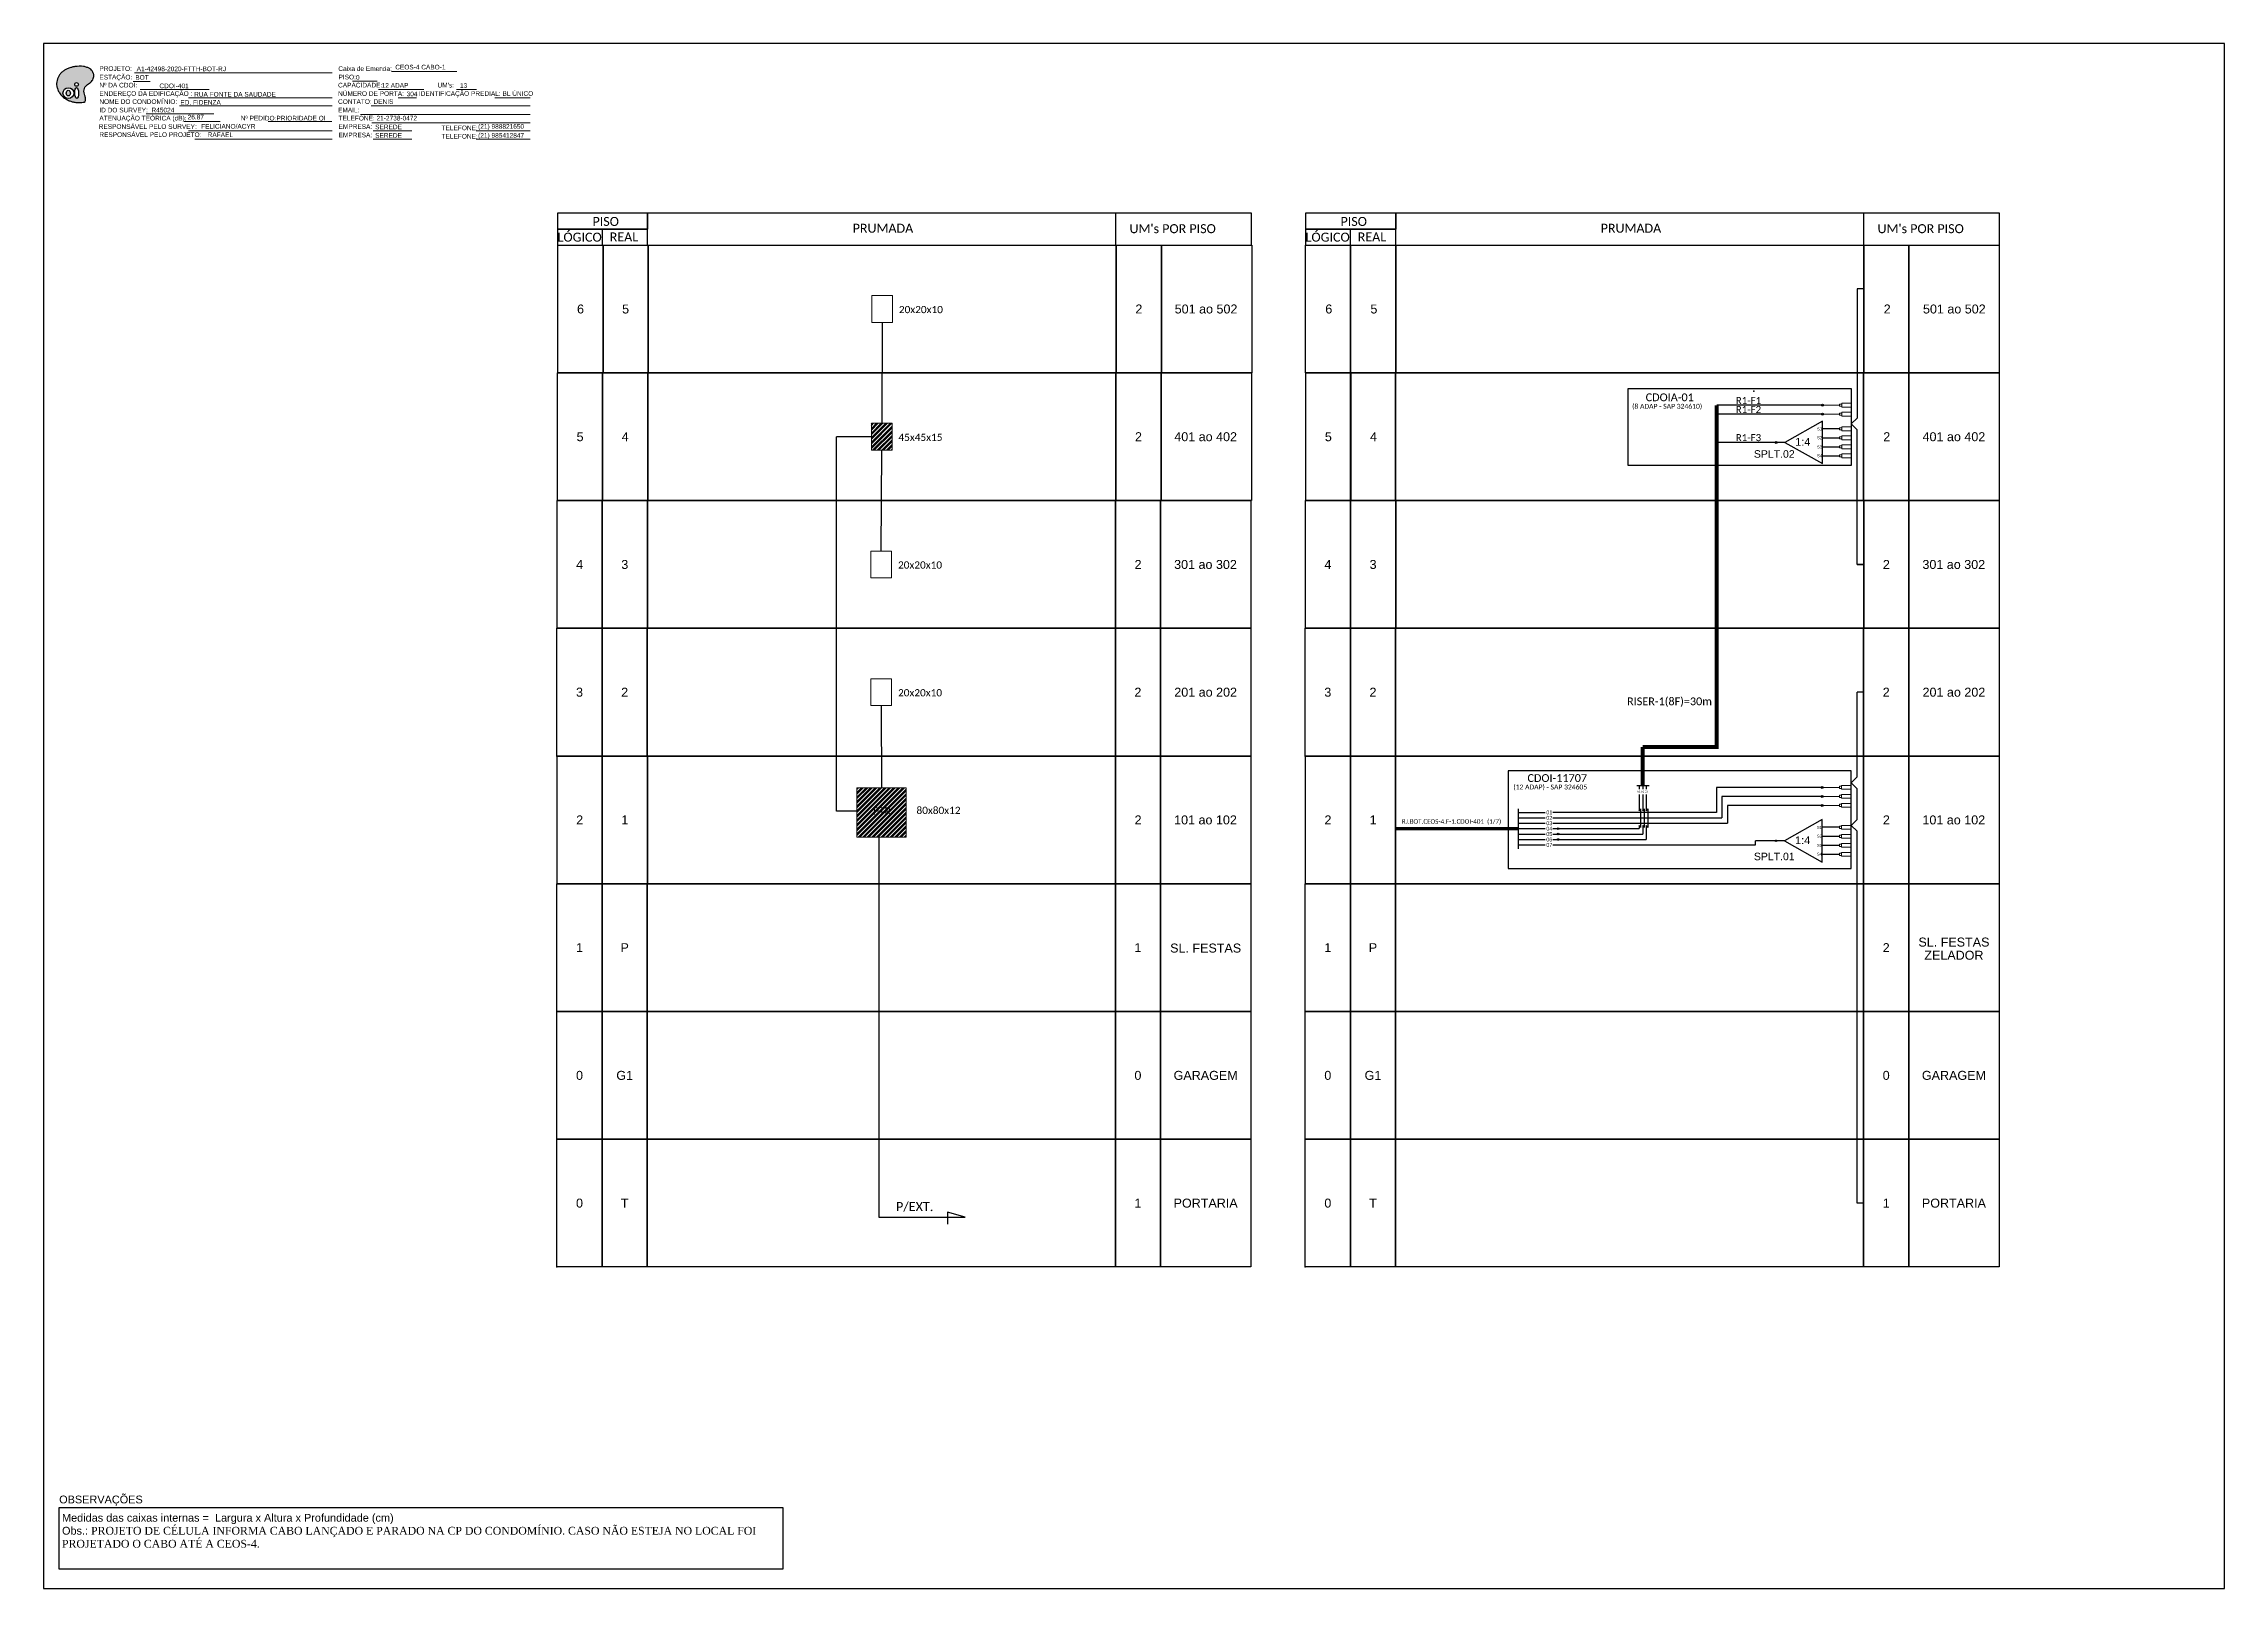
# Model space of a CAD drawing. Header units: inches. Extents: x 199 to 1984, y 227 to 821.
# Drawn here: x 1145 to 1984, y 227 to 821 of the extents above; entities that cross this region are included whole.
import ezdxf
from ezdxf.enums import TextEntityAlignment as Align

# ---------------------------------------------------------------- set-up
doc = ezdxf.new("R2010")
doc.units = ezdxf.units.IN
doc.header["$MEASUREMENT"] = 0
doc.layers.add('SURVEYS_LEGENDAS', color=7, linetype='Continuous')
doc.styles.add('ARIAL', font='arial.ttf')
doc.styles.add('WMF-Calibri0', font='CALIBRI.TTF')
pattern_1 = [(45, (47.5014, 41.6385), (-0.8838835, 0.8838835), []), (45, (47.5014, 42.2635), (-0.8838835, 0.8838835), [])]

# ---------------------------------------------------------------- blocks, each defined once
blk = doc.blocks.new('SPLT_1-4_SC-APC')
at = {"color": 1, "linetype": 'Continuous', "ltscale": 2.5}
for points in [[(-7.37, -1.53), (-17.04, -6.98), (-7.37, -12.43), (-7.37, -1.53)], [(-17.04, -6.98), (-19.26, -6.98)]]:
    blk.add_lwpolyline(points, dxfattribs=at)
at = {"color": 3, "linetype": 'Continuous', "ltscale": 2.5}
for points in [[(-2.99, -3.51), (-7.37, -3.51)], [(-7.37, -5.82), (-2.99, -5.82)], [(-7.37, -8.12), (-2.99, -8.12)], [(-7.37, -10.43), (-2.99, -10.43)]]:
    blk.add_lwpolyline(points, dxfattribs=at)
at = {"color": 3, "lineweight": 0}
for points in [[(-2.99, -3.22), (-2.41, -3.22), (-2.41, -3.8), (-2.99, -3.8)], [(-2.99, -5.53), (-2.41, -5.53), (-2.41, -6.1), (-2.99, -6.1)], [(-2.99, -7.84), (-2.41, -7.84), (-2.41, -8.41), (-2.99, -8.41)], [(-2.99, -10.14), (-2.41, -10.14), (-2.41, -10.72), (-2.99, -10.72)]]:
    blk.add_lwpolyline(points, close=True, dxfattribs=at)
for points in [[(-2.41, -3.02), (-2.41, -4)], [(-2.41, -3.02), (0, -3.02)], [(-2.41, -4), (0, -4)], [(-2.41, -5.32), (-2.41, -6.31)], [(-2.41, -5.32), (0, -5.32)], [(-2.41, -6.31), (0, -6.31)], [(-2.41, -7.63), (-2.41, -8.62)], [(-2.41, -7.63), (0, -7.63)], [(-2.41, -8.62), (0, -8.62)], [(-2.41, -9.94), (-2.41, -10.92)], [(-2.41, -9.94), (0, -9.94)], [(-2.41, -10.92), (0, -10.92)]]:
    blk.add_lwpolyline(points, dxfattribs=at)
at = {"color": 1, "style": 'ARIAL'}
for s, height, p in [('S1', 0.75, (-8.74, -3.91)), ('S2', 0.75, (-8.74, -6.17)), ('1:4', 2, (-14.35, -7.83)), ('S3', 0.75, (-8.74, -8.52)), ('S4', 0.75, (-8.74, -10.78))]:
    blk.add_text(s, height=height, dxfattribs=at).set_placement(p)
blk = doc.blocks.new('A$C415C251F')
at = {"color": 3}
blk.add_point((0, 0), dxfattribs=at)
blk = doc.blocks.new('LEG_CDOIA8_C-SPLT_DIR')
at = {"color": 3}
blk.add_blockref('A$C415C251F', (0, 0), dxfattribs=at)
at = {"color": 1, "style": 'WMF-Calibri0', "flags": 4}
blk.add_attdef('CDO', (-26.84, -2.61), '', height=2, dxfattribs=at)
blk.add_attdef('MODELO', text='', height=1.5, dxfattribs=at).set_placement((-22.23, -4.54), align=Align.CENTER)
at = {"style": 'ARIAL', "flags": 4}
blk.add_attdef('SPLITAGEM', text='', height=1.5, dxfattribs=at).set_placement((-18.36, -12.59), align=Align.CENTER)
blk = doc.blocks.new('OI')
h = blk.add_hatch(color=40)
edge = h.paths.add_edge_path()
edge.add_spline(control_points=[(4.35, -0.67), (3.92, -0.99), (3.26, -1.5), (2.81, -2.59), (2.9, -3.5), (3.06, -4.27), (3.31, -4.85), (3.37, -5.39), (3.4, -5.88), (3.2, -6.4), (2.54, -6.61), (1.65, -6.63), (0.55, -6.67), (-0.56, -6.42), (-1.61, -6.14), (-2.77, -5.61), (-3.92, -4.77), (-4.89, -3.7), (-5.34, -2.65), (-5.6, -1.94), (-5.85, -0.96), (-5.71, 0.47), (-5.1, 2.02), (-4.14, 3.02), (-3.3, 3.61), (-2.37, 4.16), (-1.36, 4.44), (-0.56, 4.7), (0.79, 4.85), (2.24, 4.97), (3.79, 4.57), (4.67, 4.21), (5.44, 3.65), (5.76, 2.99), (6.03, 2.21), (6.01, 1.46), (5.72, 0.64), (5.31, 0.08), (4.88, -0.38), (4.51, -0.55), (4.35, -0.67)], knot_values=[0, 0, 0, 0, 1.60434, 2.417191, 3.427595, 4.282808, 4.776746, 5.304182, 5.888771, 6.258406, 6.858137, 7.79129, 8.986195, 10.124242, 11.187857, 12.242908, 13.953784, 15.414161, 16.515391, 17.349188, 17.675853, 19.552021, 21.515531, 22.568638, 23.63245, 24.621084, 25.782718, 26.745347, 27.142653, 29.870543, 31.004649, 31.921532, 32.709589, 33.801391, 34.042471, 35.192333, 35.971461, 36.628871, 37.254359, 37.836911, 37.836911, 37.836911, 37.836911], degree=3, periodic=0)
h.paths.add_polyline_path([(1.13, -0.87, -1), (-0.04, -0.87, -1)], flags=16)
edge = h.paths.add_edge_path(flags=16)
edge.add_ellipse((0.56, -3.59), major_axis=(-0.02, 1.71), ratio=0.361305, start_angle=0, end_angle=360)
h.paths.add_polyline_path([(-0.36, -3.62, -1), (-3.8, -3.62, -1)], flags=16)
edge = h.paths.add_edge_path(flags=0)
edge.add_ellipse((-2.08, -3.62), major_axis=(0, 0.885), ratio=0.758294, start_angle=0, end_angle=360)
at = {"color": 40}
for centre, radius in [((-2.08, -3.62), 1.72), ((0.54, -0.87), 0.587)]:
    blk.add_circle(centre, radius, dxfattribs=at)
blk.add_ellipse((-2.08, -3.62), major_axis=(0, 0.885), ratio=0.758294, start_param=-3.141592653589792, end_param=3.141592653589792, dxfattribs=at)
blk.add_ellipse((0.56, -3.59), major_axis=(-0.02, 1.71), ratio=0.361305, dxfattribs=at)
at = {"color": 40, "start_tangent": (-0.800898, -0.598801), "end_tangent": (-0.800898, -0.598801)}
blk.add_spline([(4.35, -0.67), (3.2, -1.78), (2.9, -2.54), (2.92, -3.55), (3.12, -4.38), (3.28, -4.85), (3.37, -5.37), (3.35, -5.95), (3.2, -6.29), (2.66, -6.55), (1.73, -6.63), (0.54, -6.62), (-0.58, -6.41), (-1.6, -6.11), (-2.56, -5.67), (-3.95, -4.67), (-4.89, -3.56), (-5.37, -2.56), (-5.64, -1.78), (-5.72, -1.46), (-5.63, 0.42), (-4.84, 2.22), (-4.13, 2.99), (-3.27, 3.62), (-2.4, 4.09), (-1.3, 4.47), (-0.37, 4.72), (0.02, 4.77), (2.75, 4.8), (3.85, 4.53), (4.69, 4.16), (5.31, 3.68), (5.85, 2.73), (5.93, 2.5), (5.94, 1.35), (5.67, 0.62), (5.29, 0.08), (4.84, -0.36), (4.35, -0.67)], degree=3, dxfattribs=at)

msp = doc.modelspace()

# ---------------------------------------------------------------- hatches: boundary and pattern name
h = msp.add_hatch(color=3)
h.dxf.hatch_style = 1
edge = h.paths.add_edge_path()
edge.add_arc((1829.2, 682.32), 0.385, 0, 360)
h = msp.add_hatch(color=3)
h.dxf.hatch_style = 1
edge = h.paths.add_edge_path()
edge.add_arc((1829.2, 678.86), 0.385, 0, 360)
h = msp.add_hatch()
h.set_pattern_fill('STEEL', color=1, scale=10, style=0)
h.set_pattern_definition(pattern_1)
h.paths.add_polyline_path([(1463.51, 675.37), (1471.45, 675.37), (1471.45, 665.02), (1463.51, 665.02)])
h = msp.add_hatch(color=3)
h.dxf.hatch_style = 1
edge = h.paths.add_edge_path()
edge.add_arc((1811.39, 668.02), 0.385, 0, 360)
h = msp.add_hatch()
h.set_pattern_fill('STEEL', color=1, scale=10, style=0)
h.set_pattern_definition(pattern_1)
h.paths.add_polyline_path([(1457.89, 535.21), (1476.85, 535.21), (1476.85, 516.24), (1457.89, 516.24)])
h = msp.add_hatch(color=3)
h.dxf.hatch_style = 1
edge = h.paths.add_edge_path()
edge.add_arc((1829.15, 535.35), 0.385, 0, 360)
h = msp.add_hatch(color=3)
h.dxf.hatch_style = 1
edge = h.paths.add_edge_path()
edge.add_arc((1829.15, 531.89), 0.385, 0, 360)
h = msp.add_hatch(color=3)
h.dxf.hatch_style = 1
edge = h.paths.add_edge_path()
edge.add_arc((1829.15, 528.43), 0.385, 0, 360)
h = msp.add_hatch(color=3)
h.dxf.hatch_style = 1
edge = h.paths.add_edge_path()
edge.add_arc((1727.59, 519.49), 0.308, 0, 360)
h = msp.add_hatch(color=3)
h.dxf.hatch_style = 1
edge = h.paths.add_edge_path()
edge.add_arc((1727.59, 519.49), 0.308, 0, 360)
h = msp.add_hatch(color=3)
h.dxf.hatch_style = 1
edge = h.paths.add_edge_path()
edge.add_arc((1727.59, 517.4), 0.308, 0, 360)
h = msp.add_hatch(color=3)
h.dxf.hatch_style = 1
edge = h.paths.add_edge_path()
edge.add_arc((1727.59, 517.4), 0.308, 0, 360)
h = msp.add_hatch(color=3)
h.dxf.hatch_style = 1
edge = h.paths.add_edge_path()
edge.add_arc((1727.59, 515.31), 0.308, 0, 360)
h = msp.add_hatch(color=3)
h.dxf.hatch_style = 1
edge = h.paths.add_edge_path()
edge.add_arc((1727.59, 515.31), 0.308, 0, 360)
h = msp.add_hatch(color=3)
h.dxf.hatch_style = 1
edge = h.paths.add_edge_path()
edge.add_arc((1811.33, 514.81), 0.29, 0, 360)

# ---------------------------------------------------------------- linework, layer by layer
at = {"color": 3}
for p, q in [((1842.63, 727), (1842.63, 677.37)), ((1845.11, 727), (1842.63, 727)), ((1842.63, 677.37), (1840.28, 675.11)), ((1840.28, 675.11), (1842.63, 672.85)), ((1842.63, 621.08), (1842.63, 672.85)), ((1463.51, 670.2), (1450.05, 670.2)), ((1842.58, 621.08), (1845.11, 621.08)), ((1845.11, 621.08), (1842.63, 621.08))]:
    msp.add_line(p, q, dxfattribs=at)
at = {"color": 1}
for p, q in [((1754.46, 688.71), (1840.28, 688.71)), ((1754.46, 659.15), (1754.46, 688.71)), ((1840.28, 688.71), (1840.28, 659.15)), ((1840.28, 659.15), (1754.46, 659.15)), ((1708.38, 541.75), (1708.38, 504.22)), ((1840.22, 541.75), (1708.38, 541.75)), ((1840.22, 504.22), (1840.22, 541.75)), ((1708.38, 504.22), (1840.25, 504.22))]:
    msp.add_line(p, q, dxfattribs=at)
at = {"color": 0}
msp.add_line((1467.32, 566.79), (1467.37, 535.21), dxfattribs=at)
at = {"color": 5}
for p, q in [((1758.7, 532.65), (1758.7, 526.34)), ((1760.09, 532.65), (1760.09, 526.34)), ((1761.48, 532.65), (1761.48, 526.34)), ((1758.7, 520.66), (1758.7, 519.49)), ((1760.09, 520.66), (1760.09, 517.4)), ((1761.48, 520.66), (1761.48, 515.31))]:
    msp.add_line(p, q, dxfattribs=at)
for points in [[(1145.21, 227.35), (1983.77, 227.35), (1983.77, 821.35), (1145.21, 821.35), (1145.21, 227.35)], [(1377.48, 743.87), (1609.61, 743.87), (1609.61, 756.21), (1377.48, 756.21), (1377.48, 756.21), (1377.48, 750.04)], [(1557.48, 743.87), (1557.48, 756.21)], [(1665.11, 743.87), (1897.24, 743.87), (1897.24, 756.21), (1665.11, 756.21), (1665.11, 756.21), (1665.11, 750.04)], [(1845.11, 743.87), (1845.11, 756.21)], [(1360.12, 743.87), (1360.12, 750.04)], [(1647.75, 743.87), (1647.75, 750.04)], [(1467.64, 714.14), (1467.48, 675.37)], [(1467.32, 626.25), (1467.48, 665.02)], [(1792.68, 528.43), (1792.68, 521.57)], [(1829.15, 528.43), (1792.68, 528.43)], [(1712.28, 521.57), (1722.56, 521.57)], [(1725.6, 521.57), (1727.9, 521.57)], [(1727.59, 521.57), (1792.68, 521.57)], [(1466.33, 516.24), (1466.33, 370.07), (1499.53, 370.07), (1492.83, 371.97), (1492.83, 367.45)]]:
    msp.add_lwpolyline(points)
at = {"color": 7, "lineweight": 0}
for points in [[(1179.68, 806.82), (1186.23, 806.82)], [(1180.2, 810.1), (1256.17, 810.1)], [(1263.97, 806.86), (1273.45, 806.86)], [(1279.01, 810.59), (1304.14, 810.59)], [(1182.34, 803.75), (1208.91, 803.75)], [(1197.5, 797.4), (1256.17, 797.4)], [(1200.91, 800.51), (1256.17, 800.51)], [(1271.13, 797.4), (1332.36, 797.4)], [(1274.01, 803.75), (1291.37, 803.75)], [(1281.6, 800.51), (1288.54, 800.51)], [(1303.96, 803.75), (1311.62, 803.75)], [(1318.77, 800.51), (1332.33, 800.51)], [(1184.66, 794.33), (1210.72, 794.33)], [(1199.2, 791.37), (1213.14, 791.37)], [(1231.53, 791.37), (1256.02, 791.37)], [(1267.09, 794.16), (1332.36, 794.16)], [(1271.38, 790.92), (1332.36, 790.92)], [(1200.91, 787.81), (1256.17, 787.81)], [(1203.4, 784.58), (1256.17, 784.58)], [(1271.98, 787.81), (1286.78, 787.81)], [(1271.98, 784.58), (1286.78, 784.58)], [(1311.59, 787.81), (1332.36, 787.81)], [(1311.59, 784.58), (1332.36, 784.58)]]:
    msp.add_lwpolyline(points, dxfattribs=at)
for points in [[(1342.76, 750.04), (1377.48, 750.04), (1377.48, 756.21), (1342.76, 756.21)], [(1630.39, 750.04), (1665.11, 750.04), (1665.11, 756.21), (1630.39, 756.21)], [(1342.76, 743.87), (1377.48, 743.87), (1377.48, 750.04), (1342.76, 750.04)], [(1630.39, 743.87), (1665.11, 743.87), (1665.11, 750.04), (1630.39, 750.04)], [(1342.98, 743.87), (1360.33, 743.87), (1360.33, 694.75), (1342.98, 694.75)], [(1360.33, 743.87), (1377.69, 743.87), (1377.69, 694.75), (1360.33, 694.75)], [(1377.69, 743.87), (1557.69, 743.87), (1557.69, 694.75), (1377.69, 694.75)], [(1557.69, 743.87), (1575.05, 743.87), (1575.05, 694.75), (1557.69, 694.75)], [(1575.05, 743.87), (1609.77, 743.87), (1609.77, 694.75), (1575.05, 694.75)], [(1630.39, 743.87), (1647.75, 743.87), (1647.75, 694.75), (1630.39, 694.75)], [(1647.75, 743.87), (1665.11, 743.87), (1665.11, 694.75), (1647.75, 694.75)], [(1665.11, 743.87), (1845.11, 743.87), (1845.11, 694.75), (1665.11, 694.75)], [(1845.11, 743.87), (1862.47, 743.87), (1862.47, 694.75), (1845.11, 694.75)], [(1862.47, 743.87), (1897.19, 743.87), (1897.19, 694.75), (1862.47, 694.75)], [(1342.81, 694.75), (1360.17, 694.75), (1360.17, 645.64), (1342.81, 645.64)], [(1360.17, 694.75), (1377.53, 694.75), (1377.53, 645.64), (1360.17, 645.64)], [(1377.53, 694.75), (1557.53, 694.75), (1557.53, 645.64), (1377.53, 645.64)], [(1557.53, 694.75), (1574.89, 694.75), (1574.89, 645.64), (1557.53, 645.64)], [(1574.89, 694.75), (1609.61, 694.75), (1609.61, 645.64), (1574.89, 645.64)], [(1630.55, 694.75), (1647.91, 694.75), (1647.91, 645.64), (1630.55, 645.64)], [(1647.7, 694.75), (1665.06, 694.75), (1665.06, 645.64), (1647.7, 645.64)], [(1665.06, 694.75), (1845.06, 694.75), (1845.06, 645.64), (1665.06, 645.64)], [(1845.06, 694.75), (1862.41, 694.75), (1862.41, 645.64), (1845.06, 645.64)], [(1862.41, 694.75), (1897.13, 694.75), (1897.13, 645.64), (1862.41, 645.64)], [(1342.65, 645.64), (1360.01, 645.64), (1360.01, 596.52), (1342.65, 596.52)], [(1360.01, 645.64), (1377.37, 645.64), (1377.37, 596.52), (1360.01, 596.52)], [(1377.37, 645.64), (1557.37, 645.64), (1557.37, 596.52), (1377.37, 596.52)], [(1557.37, 645.64), (1574.73, 645.64), (1574.73, 596.52), (1557.37, 596.52)], [(1574.73, 645.64), (1609.45, 645.64), (1609.45, 596.52), (1574.73, 596.52)], [(1630.39, 645.64), (1647.75, 645.64), (1647.75, 596.52), (1630.39, 596.52)], [(1647.75, 645.64), (1665.11, 645.64), (1665.11, 596.52), (1647.75, 596.52)], [(1665.11, 645.64), (1845.11, 645.64), (1845.11, 596.52), (1665.11, 596.52)], [(1845.11, 645.64), (1862.47, 645.64), (1862.47, 596.52), (1845.11, 596.52)], [(1862.47, 645.64), (1897.19, 645.64), (1897.19, 596.52), (1862.47, 596.52)], [(1342.6, 596.52), (1359.96, 596.52), (1359.96, 547.41), (1342.6, 547.41)], [(1359.96, 596.52), (1377.32, 596.52), (1377.32, 547.41), (1359.96, 547.41)], [(1377.32, 596.52), (1557.32, 596.52), (1557.32, 547.41), (1377.32, 547.41)], [(1557.32, 596.52), (1574.68, 596.52), (1574.68, 547.41), (1557.32, 547.41)], [(1574.68, 596.52), (1609.39, 596.52), (1609.39, 547.41), (1574.68, 547.41)], [(1630.34, 596.52), (1647.7, 596.52), (1647.7, 547.41), (1630.34, 547.41)], [(1647.7, 596.52), (1665.06, 596.52), (1665.06, 547.41), (1647.7, 547.41)], [(1665.06, 596.52), (1845.06, 596.52), (1845.06, 547.41), (1665.06, 547.41)], [(1845.06, 596.52), (1862.41, 596.52), (1862.41, 547.41), (1845.06, 547.41)], [(1862.41, 596.52), (1897.13, 596.52), (1897.13, 547.41), (1862.41, 547.41)], [(1342.65, 547.41), (1360.01, 547.41), (1360.01, 498.29), (1342.65, 498.29)], [(1360.01, 547.41), (1377.37, 547.41), (1377.37, 498.29), (1360.01, 498.29)], [(1377.37, 547.41), (1557.37, 547.41), (1557.37, 498.29), (1377.37, 498.29)], [(1557.37, 547.41), (1574.73, 547.41), (1574.73, 498.29), (1557.37, 498.29)], [(1574.73, 547.41), (1609.45, 547.41), (1609.45, 498.29), (1574.73, 498.29)], [(1630.39, 547.41), (1647.75, 547.41), (1647.75, 498.29), (1630.39, 498.29)], [(1647.7, 547.41), (1665.06, 547.41), (1665.06, 498.29), (1647.7, 498.29)], [(1665.06, 547.41), (1845.06, 547.41), (1845.06, 498.29), (1665.06, 498.29)], [(1845.06, 547.41), (1862.41, 547.41), (1862.41, 498.29), (1845.06, 498.29)], [(1862.41, 547.41), (1897.13, 547.41), (1897.13, 498.29), (1862.41, 498.29)], [(1342.6, 498.29), (1359.96, 498.29), (1359.96, 449.18), (1342.6, 449.18)], [(1359.96, 498.29), (1377.32, 498.29), (1377.32, 449.18), (1359.96, 449.18)], [(1377.32, 498.29), (1557.32, 498.29), (1557.32, 449.18), (1377.32, 449.18)], [(1557.32, 498.29), (1574.68, 498.29), (1574.68, 449.18), (1557.32, 449.18)], [(1574.68, 498.29), (1609.39, 498.29), (1609.39, 449.18), (1574.68, 449.18)], [(1630.34, 498.29), (1647.7, 498.29), (1647.7, 449.18), (1630.34, 449.18)], [(1647.7, 498.29), (1665.06, 498.29), (1665.06, 449.18), (1647.7, 449.18)], [(1665.06, 498.29), (1845.06, 498.29), (1845.06, 449.18), (1665.06, 449.18)], [(1845.06, 498.29), (1862.41, 498.29), (1862.41, 449.18), (1845.06, 449.18)], [(1862.41, 498.29), (1897.13, 498.29), (1897.13, 449.18), (1862.41, 449.18)], [(1342.6, 449.18), (1359.96, 449.18), (1359.96, 400.06), (1342.6, 400.06)], [(1359.96, 449.18), (1377.32, 449.18), (1377.32, 400.06), (1359.96, 400.06)], [(1377.32, 449.18), (1557.32, 449.18), (1557.32, 400.06), (1377.32, 400.06)], [(1557.32, 449.18), (1574.68, 449.18), (1574.68, 400.06), (1557.32, 400.06)], [(1574.68, 449.18), (1609.39, 449.18), (1609.39, 400.06), (1574.68, 400.06)], [(1630.34, 449.18), (1647.7, 449.18), (1647.7, 400.06), (1630.34, 400.06)], [(1647.7, 449.18), (1665.06, 449.18), (1665.06, 400.06), (1647.7, 400.06)], [(1665.06, 449.18), (1845.06, 449.18), (1845.06, 400.06), (1665.06, 400.06)], [(1845.06, 449.18), (1862.41, 449.18), (1862.41, 400.06), (1845.06, 400.06)], [(1862.41, 449.18), (1897.13, 449.18), (1897.13, 400.06), (1862.41, 400.06)], [(1342.6, 400.06), (1359.96, 400.06), (1359.96, 350.95), (1342.6, 350.95)], [(1359.96, 400.06), (1377.32, 400.06), (1377.32, 350.95), (1359.96, 350.95)], [(1377.32, 400.06), (1557.32, 400.06), (1557.32, 350.95), (1377.32, 350.95)], [(1557.32, 400.06), (1574.68, 400.06), (1574.68, 350.95), (1557.32, 350.95)], [(1574.68, 400.06), (1609.39, 400.06), (1609.39, 350.95), (1574.68, 350.95)], [(1630.34, 400.06), (1647.7, 400.06), (1647.7, 350.95), (1630.34, 350.95)], [(1647.7, 400.06), (1665.06, 400.06), (1665.06, 350.95), (1647.7, 350.95)], [(1665.06, 400.06), (1845.06, 400.06), (1845.06, 350.95), (1665.06, 350.95)], [(1845.06, 400.06), (1862.41, 400.06), (1862.41, 350.95), (1845.06, 350.95)], [(1862.41, 400.06), (1897.13, 400.06), (1897.13, 350.95), (1862.41, 350.95)]]:
    msp.add_lwpolyline(points, close=True)
at = {"color": 0, "lineweight": 0}
for points in [[(1463.67, 724.48), (1471.61, 724.48), (1471.61, 714.14), (1463.67, 714.14)], [(1463.34, 626.25), (1471.29, 626.25), (1471.29, 615.91), (1463.34, 615.91)], [(1463.34, 577.14), (1471.29, 577.14), (1471.29, 566.79), (1463.34, 566.79)]]:
    msp.add_lwpolyline(points, close=True, dxfattribs=at)
at = {"color": 5, "const_width": 1.5}
for points in [[(1788.55, 682.32), (1788.55, 550.92)], [(1788.55, 554.54), (1788.55, 550.92), (1760.09, 550.92)], [(1760.09, 536.07), (1760.09, 550.92)]]:
    msp.add_lwpolyline(points, dxfattribs=at)
at = {"color": 5}
for points in [[(1829.2, 682.32), (1788.55, 682.32)], [(1829.2, 678.86), (1788.55, 678.86)], [(1811.39, 668.02), (1788.55, 668.02)], [(1757.84, 536.07), (1762.64, 536.07)], [(1758.71, 536.07), (1758.71, 534.65)], [(1760.09, 536.07), (1760.09, 534.65)], [(1761.48, 536.07), (1761.48, 534.65)], [(1758.7, 526.34), (1759.3, 527.17), (1759.3, 519.88), (1758.7, 520.66)], [(1760.09, 526.34), (1760.69, 527.17), (1760.69, 519.88), (1760.09, 520.66)], [(1761.48, 526.34), (1762.08, 527.17), (1762.08, 519.88), (1761.48, 520.66)], [(1727.28, 515.31), (1761.48, 515.31)], [(1727.59, 519.49), (1758.7, 519.49)], [(1727.9, 517.4), (1760.09, 517.4)]]:
    msp.add_lwpolyline(points, dxfattribs=at)
at = {"color": 3, "lineweight": 0}
for points in [[(1829.2, 682.32), (1835.77, 682.32)], [(1836.64, 683.06), (1840.26, 683.06)], [(1836.64, 683.06), (1836.64, 681.58)], [(1836.64, 681.58), (1840.26, 681.58)], [(1836.64, 679.6), (1840.26, 679.6)], [(1836.64, 679.6), (1836.64, 678.12)], [(1829.2, 678.86), (1835.77, 678.86)], [(1836.64, 678.12), (1840.26, 678.12)], [(1829.15, 535.35), (1835.72, 535.35)], [(1829.15, 531.89), (1835.72, 531.89)], [(1829.15, 528.43), (1835.72, 528.43)], [(1836.58, 536.09), (1836.58, 534.61)], [(1836.58, 536.09), (1840.21, 536.09)], [(1836.58, 534.61), (1840.21, 534.61)], [(1836.58, 532.63), (1836.58, 531.15)], [(1836.58, 532.63), (1840.21, 532.63)], [(1836.58, 531.15), (1840.21, 531.15)], [(1836.58, 529.17), (1840.21, 529.17)], [(1836.58, 529.17), (1836.58, 527.69)], [(1836.58, 527.69), (1840.21, 527.69)]]:
    msp.add_lwpolyline(points, dxfattribs=at)
for points in [[(1835.77, 682.75), (1836.64, 682.75), (1836.64, 681.89), (1835.77, 681.89)], [(1835.77, 679.29), (1836.64, 679.29), (1836.64, 678.43), (1835.77, 678.43)], [(1835.72, 535.78), (1836.58, 535.78), (1836.58, 534.92), (1835.72, 534.92)], [(1835.72, 532.32), (1836.58, 532.32), (1836.58, 531.46), (1835.72, 531.46)], [(1835.72, 528.86), (1836.58, 528.86), (1836.58, 528.01), (1835.72, 528.01)]]:
    msp.add_lwpolyline(points, close=True, dxfattribs=at)
at = {"color": 1, "lineweight": 0}
for points in [[(1463.51, 675.37), (1471.45, 675.37), (1471.45, 665.02), (1463.51, 665.02)], [(1457.89, 535.21), (1476.85, 535.21), (1476.85, 516.24), (1457.89, 516.24)]]:
    msp.add_lwpolyline(points, close=True, dxfattribs=at)
at = {"color": 3}
for points in [[(1450.05, 526.23), (1450.05, 670.2)], [(1842.58, 645.64), (1842.58, 670.2)], [(1845.06, 571.97), (1842.58, 571.97)], [(1842.58, 542.23), (1842.58, 571.97)], [(1842.58, 532.1), (1842.58, 534.84), (1840.22, 537.1), (1842.58, 539.36), (1842.58, 542.23)], [(1788.49, 535.35), (1788.49, 525.75)], [(1829.15, 535.35), (1788.49, 535.35)], [(1842.58, 515.76), (1842.58, 518.5), (1840.22, 520.76), (1842.58, 523.02), (1842.58, 532.1)], [(1457.89, 526.23), (1450.05, 526.23)], [(1712.34, 525.75), (1722.56, 525.75), (1722.56, 525.75)], [(1727.9, 525.75), (1725.6, 525.75)], [(1788.49, 525.75), (1727.59, 525.75)], [(1842.58, 512.54), (1842.58, 515.76)], [(1845.06, 375.5), (1842.58, 375.5), (1842.58, 512.54)]]:
    msp.add_lwpolyline(points, dxfattribs=at)
at = {"color": 2}
for points in [[(1790.58, 531.89), (1790.58, 523.66)], [(1829.15, 531.89), (1790.58, 531.89)], [(1712.28, 523.66), (1722.56, 523.66)], [(1725.6, 523.66), (1727.9, 523.66)], [(1727.59, 523.66), (1790.58, 523.66)]]:
    msp.add_lwpolyline(points, dxfattribs=at)
at = {"color": 1, "const_width": 1.2}
msp.add_lwpolyline([(1665.06, 519.49), (1712.28, 519.49)], dxfattribs=at)
at = {"color": 1}
for points in [[(1712.28, 511.67), (1712.28, 527.11)], [(1712.28, 517.4), (1722.56, 517.4)], [(1725.6, 517.4), (1727.9, 517.4)]]:
    msp.add_lwpolyline(points, dxfattribs=at)
at = {"color": 150}
for points in [[(1712.28, 519.49), (1722.56, 519.49)], [(1725.6, 519.49), (1727.9, 519.49)]]:
    msp.add_lwpolyline(points, dxfattribs=at)
at = {"color": 214}
for points in [[(1712.28, 515.31), (1722.56, 515.31)], [(1725.6, 515.31), (1727.59, 515.31)]]:
    msp.add_lwpolyline(points, dxfattribs=at)
at = {"color": 44}
for points in [[(1712.28, 513.22), (1722.56, 513.22)], [(1725.6, 513.22), (1726.9, 513.22)], [(1726.9, 513.22), (1803.44, 513.22)], [(1803.44, 513.22), (1803.44, 514.81)], [(1809.34, 514.81), (1803.44, 514.81)], [(1811.04, 514.81), (1811.04, 514.81), (1809.34, 514.81)]]:
    msp.add_lwpolyline(points, dxfattribs=at)
at = {"color": 0}
msp.add_lwpolyline([(1151.21, 258.42), (1429.46, 258.42), (1429.46, 234.72), (1151.21, 234.72)], close=True, dxfattribs=at)
msp.add_lwpolyline([(1145.21, 227.35), (1983.77, 227.35)], dxfattribs=at)
at = {"color": 3}
for centre, radius in [((1829.2, 682.32), 0.385), ((1829.2, 678.86), 0.385), ((1811.39, 668.02), 0.385), ((1829.15, 535.35), 0.385), ((1829.15, 531.89), 0.385), ((1829.15, 528.43), 0.385), ((1727.59, 519.49), 0.308), ((1727.59, 519.49), 0.308), ((1727.59, 517.4), 0.308), ((1727.59, 517.4), 0.308), ((1727.59, 515.31), 0.308), ((1727.59, 515.31), 0.308), ((1811.33, 514.81), 0.29)]:
    msp.add_circle(centre, radius, dxfattribs=at)
for p in [(1342.98, 694.75), (1630.71, 694.75), (1342.81, 645.64), (1630.55, 645.64), (1342.65, 596.52), (1630.39, 596.52), (1342.6, 547.41), (1630.34, 547.41), (1342.65, 498.29), (1630.39, 498.29), (1342.6, 449.18), (1630.34, 449.18), (1342.6, 400.06), (1342.6, 400.06), (1630.34, 400.06), (1630.34, 400.06), (1342.6, 350.95), (1630.34, 350.95)]:
    msp.add_point(p)

# ---------------------------------------------------------------- block references
at = {"color": 7, "xscale": 1.213923925195771, "yscale": 1.213923925533891, "zscale": 1.213923925163967, "rotation": 0.1532895858424417}
msp.add_blockref('OI', (1157.23, 806.72), dxfattribs=at)
at = {"color": 3}
ref = msp.add_blockref('LEG_CDOIA8_C-SPLT_DIR', (1802.85, 687.76), dxfattribs=dict(at, xscale=1.5, yscale=1.5, zscale=1.5))
ref.add_attrib('CDO', 'CDOIA-01', (1761.23, 683.85), dxfattribs={"color": 1, "height": 3, "style": 'WMF-Calibri0'})
ref.add_attrib('MODELO', '(8 ADAP - SAP 324610)', dxfattribs={"color": 1, "height": 1.875, "style": 'WMF-Calibri0'}).set_placement((1769.5, 680.96), align=Align.CENTER)
at = {"color": 3, "xscale": 1.5, "yscale": 1.5, "zscale": 1.5}
for p in [(1840.28, 678.49), (1840.22, 525.28)]:
    msp.add_blockref('SPLT_1-4_SC-APC', p, dxfattribs=at)

# ---------------------------------------------------------------- texts
at = {"color": 7, "lineweight": 0, "style": 'ARIAL'}
for s, height, p in [('PROJETO:', 1.793, (1166.64, 810.84)), ('ESTAÇÃO:', 1.793, (1166.64, 807.56)), ('Nº DA CDOI:', 1.7927, (1166.64, 804.49)), ('CAPACIDADE:', 1.7927, (1258.44, 804.49)), ('Caixa de Emenda:', 1.7927, (1258.55, 810.84)), ('PISO:', 1.793, (1258.62, 807.61)), ("UM's:", 1.793, (1296.69, 804.49)), ('ENDEREÇO DA EDIFICAÇÃO :', 1.7927, (1166.64, 801.26)), ('NOME DO CONDOMÍNIO:', 1.7927, (1166.64, 798.15)), ('ID DO SURVEY:', 1.7927, (1166.64, 794.91)), ('CONTATO: DENIS', 1.7927, (1258.44, 798.15)), ('NÚMERO DE PORTA:', 1.7927, (1258.44, 801.26)), ('EMAIL: ', 1.793, (1258.44, 794.91)), ('IDENTIFICAÇÃO PREDIAL: BL ÚNICO', 1.7927, (1289.52, 801.26)), ('RESPONSÁVEL PELO SURVEY:', 1.7927, (1166.39, 788.56)), ('ATENUAÇÃO TEÓRICA (dB):', 1.7927, (1166.64, 791.8)), ('Nº PEDIDO:PRIORIDADE OI', 1.7927, (1221, 791.8)), ('TELEFONE: 21-2738-0472', 1.7927, (1258.62, 791.8)), ('EMPRESA:', 1.793, (1258.62, 788.56)), ('TELEFONE:', 1.793, (1298.23, 788.05)), ('RESPONSÁVEL PELO PROJETO:', 1.7927, (1166.64, 785.45)), ('EMPRESA:', 1.793, (1258.62, 785.32)), ('TELEFONE:', 1.793, (1298.23, 784.82))]:
    msp.add_text(s, height=height, dxfattribs=at).set_placement(p)
at = {"color": 7, "style": 'ARIAL'}
for s, height, p in [('BOT', 1.793, (1180.47, 807.47)), ('A1-42498-2020-FTTH-BOT-RJ', 1.7927, (1180.99, 810.75)), ('0', 1.79, (1265.32, 807.46)), ('12 ADAP ', 1.793, (1275.19, 804.37)), ('CEOS-4 CABO-1', 1.7927, (1280.41, 811.43)), ('13', 1.793, (1305.31, 804.35)), ('R45024', 1.793, (1186.7, 794.91)), ('ED. FIDENZA', 1.7927, (1197.77, 797.86)), ('RUA FONTE DA SAUDADE', 1.7927, (1203.07, 800.97)), ('304', 1.793, (1284.79, 801.11)), ('26.87', 1.793, (1200.59, 792.21)), ('FELICIANO/ACYR', 1.7927, (1205.8, 788.65)), ('SEREDE', 1.793, (1272.69, 788.41)), ('(21) 988821650', 1.7927, (1312.29, 788.62)), ('RAFAEL', 1.793, (1208.29, 785.41)), ('SEREDE', 1.793, (1272.69, 785.17)), ('(21) 985412847', 1.7927, (1312.29, 785.17))]:
    msp.add_text(s, height=height, dxfattribs=at).set_placement(p)
msp.add_text('CDOI-401', height=1.793, dxfattribs=at).set_placement((1195.38, 804.21), align=Align.CENTER)
for s, height, style, p in [('     PISO', 3.45, 'WMF-Calibri0', (1350.2, 751.25)), ('     PISO', 3.45, 'WMF-Calibri0', (1637.83, 751.25)), ('  LÓGICO', 3.45, 'WMF-Calibri0', (1340.39, 745.21)), ('    REAL', 3.45, 'WMF-Calibri0', (1358.03, 745.29)), ('PRUMADA', 3.45, 'WMF-Calibri0', (1456.32, 748.64)), ("UM's POR PISO", 3.45, 'WMF-Calibri0', (1562.77, 748.47)), ('  LÓGICO', 3.45, 'WMF-Calibri0', (1628.02, 745.21)), ('    REAL', 3.45, 'WMF-Calibri0', (1645.66, 745.29)), ('PRUMADA', 3.45, 'WMF-Calibri0', (1743.95, 748.64)), ("UM's POR PISO", 3.45, 'WMF-Calibri0', (1850.4, 748.47)), ('20x20x10', 2.78, 'WMF-Calibri0', (1474.08, 717.71)), ('45x45x15', 2.78, 'WMF-Calibri0', (1473.92, 668.59)), ('20x20x10', 2.78, 'WMF-Calibri0', (1473.76, 619.48)), ('20x20x10', 2.78, 'WMF-Calibri0', (1473.76, 570.36)), ('PTR', 2.78, 'WMF-Calibri0', (1464.26, 524.91)), ('80x80x12', 2.78, 'WMF-Calibri0', (1480.85, 525.13)), ('P/EXT.', 3.476, 'WMF-Calibri0', (1472.98, 372.43)), ('OBSERVAÇÕES', 3, 'ARIAL', (1151.19, 260.04))]:
    msp.add_text(s, height=height, dxfattribs=dict(style=style)).set_placement(p)
at = {"style": 'ARIAL'}
for s, height, p in [('6', 3.45, (1351.66, 719.31)), ('5', 3.45, (1369.01, 719.31)), ('2', 3.45, (1566.37, 719.31)), ('501 ao 502', 3.45, (1592.2, 719.31)), ('6', 3.45, (1639.39, 719.31)), ('5', 3.45, (1656.75, 719.31)), ('2', 3.45, (1854.11, 719.31)), ('501 ao 502', 3.45, (1879.93, 719.31)), ('5', 3.45, (1351.49, 670.2)), ('4', 3.45, (1368.85, 670.2)), ('2', 3.45, (1566.21, 670.2)), ('401 ao 402', 3.45, (1592.04, 670.2)), ('5', 3.45, (1639.23, 670.2)), ('4', 3.45, (1656.59, 670.2)), ('2', 3.45, (1853.95, 670.2)), ('401 ao 402', 3.45, (1879.77, 670.2)), ('4', 3.45, (1351.33, 621.08)), ('3', 3.45, (1368.69, 621.08)), ('2', 3.45, (1566.05, 621.08)), ('301 ao 302', 3.45, (1591.98, 621.08)), ('4', 3.45, (1639.07, 621.08)), ('3', 3.45, (1656.43, 621.08)), ('2', 3.45, (1853.79, 621.08)), ('301 ao 302', 3.45, (1879.72, 621.08)), ('3', 3.45, (1351.28, 571.97)), ('2', 3.45, (1368.64, 571.97)), ('2', 3.45, (1566, 571.97)), ('201 ao 202', 3.45, (1592.04, 571.97)), ('3', 3.45, (1639.02, 571.97)), ('2', 3.45, (1656.38, 571.97)), ('2', 3.45, (1853.73, 571.97)), ('201 ao 202', 3.45, (1879.77, 571.97)), ('01', 0.765, (1758.7, 533.76)), ('02', 0.765, (1760.11, 533.76)), ('03', 0.765, (1761.48, 533.76)), ('2', 3.45, (1351.33, 522.85)), ('1', 3.45, (1368.69, 522.85)), ('2', 3.45, (1566.05, 522.85)), ('101 ao 102', 3.45, (1591.98, 522.85)), ('2', 3.45, (1639.07, 522.85)), ('1', 3.45, (1656.43, 522.85)), ('02', 1.5, (1724.18, 523.66)), ('03', 1.5, (1724.18, 521.57)), ('01', 1.5, (1724.2, 525.75)), ('04', 1.5, (1724.2, 519.49)), ('2', 3.45, (1853.79, 522.85)), ('101 ao 102', 3.45, (1879.72, 522.85)), ('05', 1.5, (1724.18, 517.4)), ('06', 1.5, (1724.18, 515.31)), ('07', 1.5, (1724.2, 513.22)), ('1', 3.45, (1351.28, 473.73)), ('P', 3.45, (1368.64, 473.73)), ('1', 3.45, (1566, 473.73)), ('SL. FESTAS', 3.45, (1592.04, 473.58)), ('1', 3.45, (1639.02, 473.73)), ('P', 3.45, (1656.38, 473.73)), ('2', 3.45, (1853.73, 473.73)), ('SL. FESTAS', 3.45, (1879.77, 475.88)), ('ZELADOR', 3.45, (1879.77, 470.81)), ('0', 3.45, (1351.28, 424.62)), ('G1', 3.45, (1368.64, 424.62)), ('0', 3.45, (1566, 424.62)), ('GARAGEM', 3.45, (1592.04, 424.62)), ('0', 3.45, (1639.02, 424.62)), ('G1', 3.45, (1656.38, 424.62)), ('0', 3.45, (1853.73, 424.62)), ('GARAGEM', 3.45, (1879.77, 424.62)), ('0', 3.45, (1351.28, 375.5)), ('T', 3.45, (1368.64, 375.5)), ('1', 3.45, (1566, 375.5)), ('PORTARIA', 3.45, (1592.04, 375.5)), ('0', 3.45, (1639.02, 375.5)), ('T', 3.45, (1656.38, 375.5)), ('1', 3.45, (1853.73, 375.5)), ('PORTARIA', 3.45, (1879.77, 375.5))]:
    msp.add_text(s, height=height, dxfattribs=at).set_placement(p, align=Align.MIDDLE_CENTER)
at = {"color": 5, "style": 'WMF-Calibri0'}
for s, height, p in [('R1-F1', 2.7, (1795.88, 682.76)), ('R1-F2', 2.7, (1795.88, 679.3)), ('R1-F3', 2.7, (1795.88, 668.5)), ('RISER-1(8F)=30m', 3, (1754.09, 566.94))]:
    msp.add_text(s, height=height, dxfattribs=at).set_placement(p)
at = {"color": 1, "style": 'WMF-Calibri0'}
msp.add_text('(12 ADAP) - SAP 324605', height=1.875, dxfattribs=at).set_placement((1724.56, 534.56), align=Align.CENTER)
for s, height, p in [('CDOI-11707 ', 3, (1715.78, 537.44)), ('RJ.BOT.CEOS-4.F-1.CDOI-401  (1/7)', 1.7338, (1667.48, 521.38))]:
    msp.add_text(s, height=height, dxfattribs=at).set_placement(p)
at = {"insert": (1152.28, 256.02), "char_height": 3, "width": 277.1819, "attachment_point": 1, "style": 'ARIAL'}
msp.add_mtext('Medidas das caixas internas =  Largura x Altura x Profundidade (cm)\\PObs.: {\\fTimes New Roman|b0|i0|c0|p16;PROJETO DE CÉLULA INFORMA CABO LANÇADO E PARADO NA CP DO CONDOMÍNIO. CASO NÃO ESTEJA NO LOCAL FOI PROJETADO O CABO ATÉ A CEOS-4.}', dxfattribs=at)
at = {"layer": 'SURVEYS_LEGENDAS', "color": 0, "style": 'ARIAL'}
for s, p in [('SPLT.02', (1802.86, 662.13)), ('SPLT.01', (1802.86, 507.35))]:
    msp.add_text(s, height=2.884, dxfattribs=at).set_placement(p)

doc.saveas('drawing.dxf')
